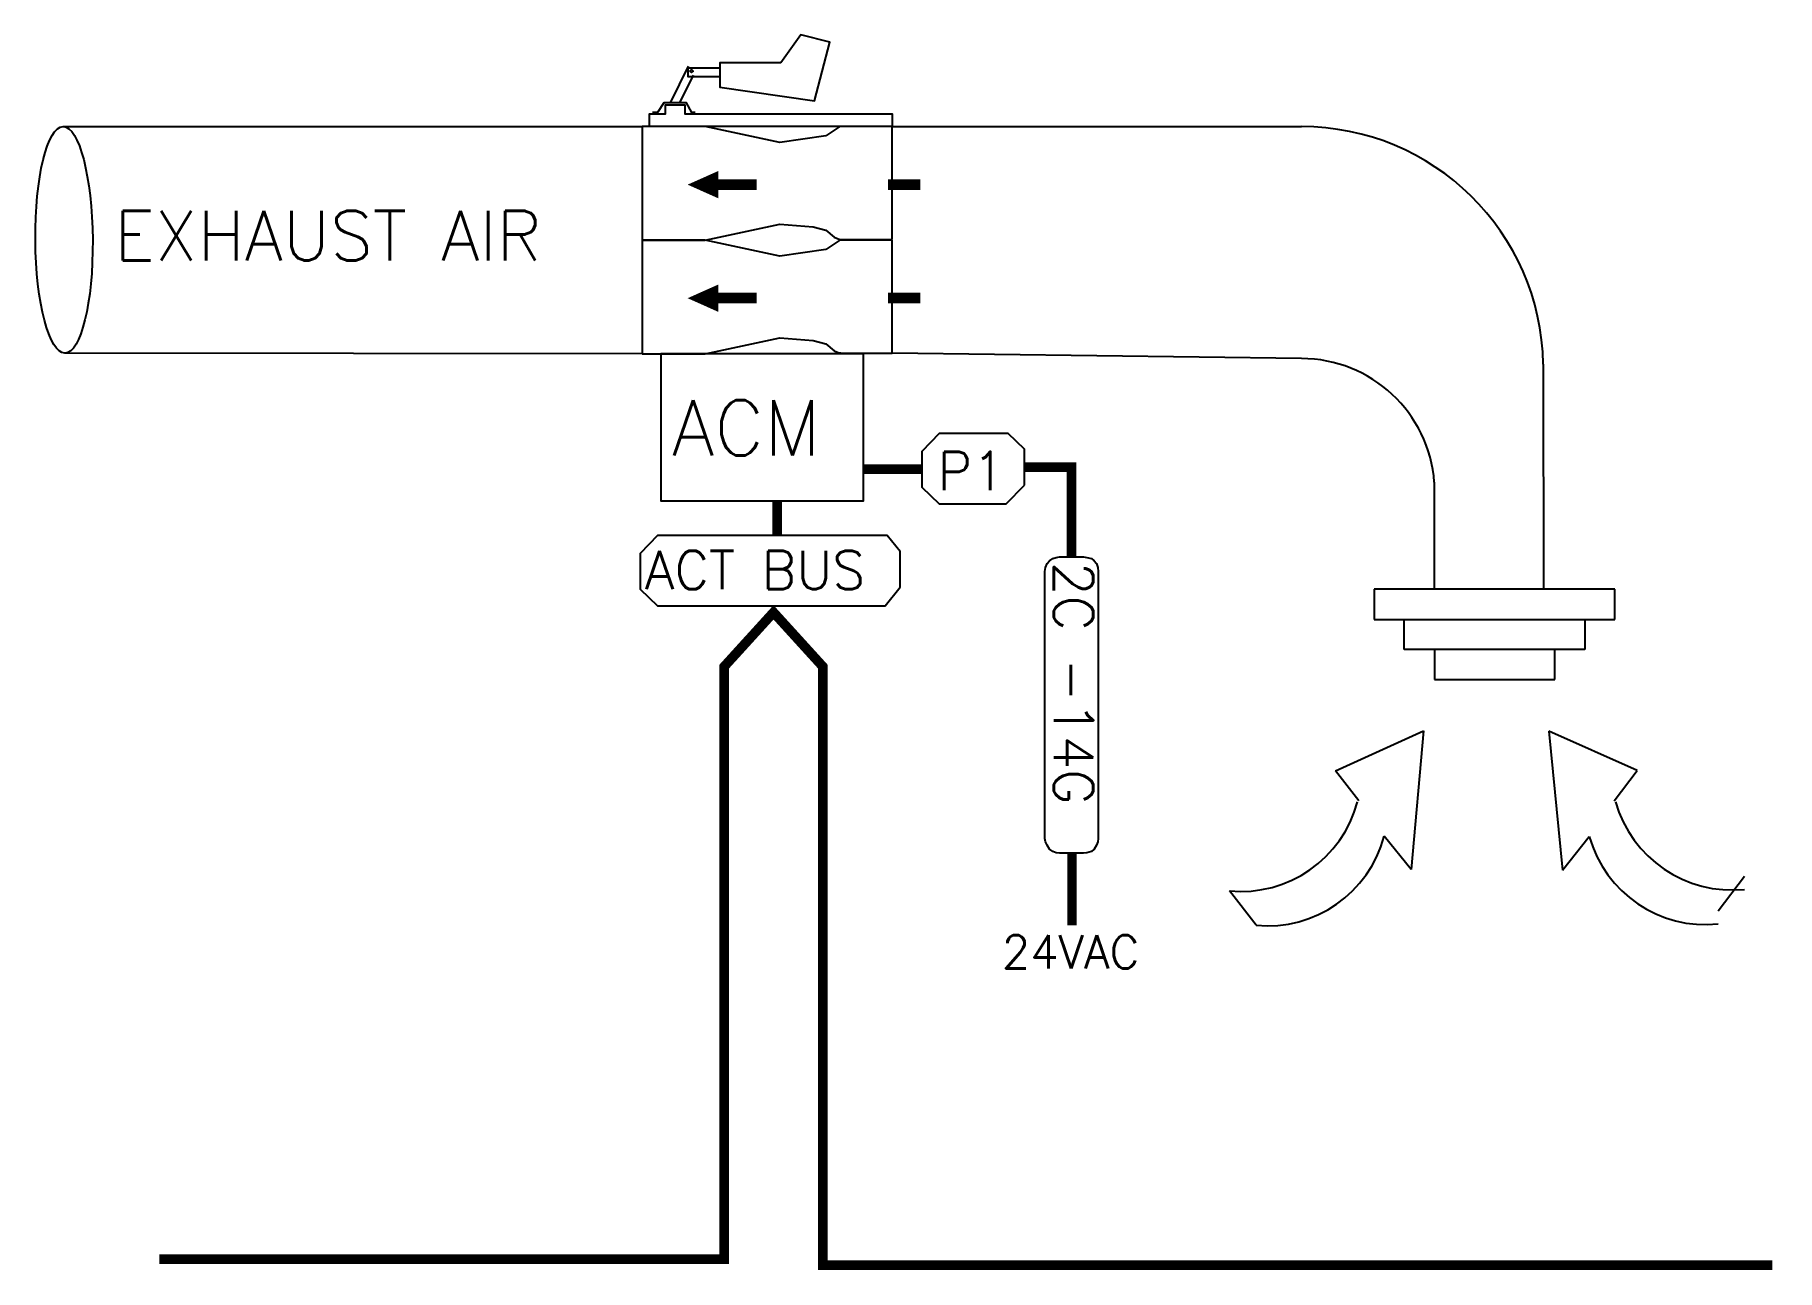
# Model space of a CAD drawing. Extents: x 745 to 1079, y 494 to 731.
import ezdxf

# ---------------------------------------------------------------- set-up
doc = ezdxf.new("R2010")
doc.units = 0
doc.header["$LTSCALE"] = 96
doc.header["$MEASUREMENT"] = 0
doc.layers.get('0').update_dxf_attribs({"linetype": 'CONTINUOUS'})
for name, color, linetype in [('GEX', 7, 'CONTINUOUS'), ('HOOD', 7, 'CONTINUOUS'), ('SUP', 7, 'CONTINUOUS')]:
    doc.layers.add(name, color=color, linetype=linetype)
doc.styles.get("Standard").update_dxf_attribs({"font": 'ROMANS'})

msp = doc.modelspace()

# ---------------------------------------------------------------- linework, layer by layer
msp.add_ellipse((750.31, 691.23), major_axis=(-0.17, 21.71), ratio=0.253271)
at = {"layer": 'GEX', "color": 7, "linetype": 'Continuous', "lineweight": 25}
for points in [[(887.66, 725.14), (876.02, 725.14), (876.02, 720.51), (894.13, 717.89), (897.06, 729.14), (891.51, 730.53)], [(870.24, 723.6), (870.4, 723.75), (870.55, 723.9), (870.71, 723.75), (870.86, 723.6), (870.71, 723.44), (870.55, 723.29), (870.4, 723.44)], [(909.02, 712.94), (862.48, 712.94), (862.48, 715.4), (865.56, 715.4), (865.56, 717.1), (869.26, 717.1), (869.26, 715.4), (909.02, 715.4)], [(903.55, 669.42), (864.71, 669.42), (864.71, 641.2), (903.55, 641.2)]]:
    msp.add_lwpolyline(points, close=True, dxfattribs=at)
for points in [[(869.94, 724.52), (866.49, 717.48)], [(868.34, 717.48), (870.93, 722.81)], [(876.1, 724.14), (869.86, 724.14), (869.86, 722.52), (875.95, 722.52)], [(871.27, 715.63), (870.65, 715.63), (869.58, 717.48), (865.26, 717.48), (864.03, 715.63), (863.1, 715.63)]]:
    msp.add_lwpolyline(points, dxfattribs=at)
at = {"layer": 'GEX', "color": 7, "linetype": 'Continuous'}
msp.add_lwpolyline([(934.35, 644.25), (934.35, 651.1), (931.23, 654.11), (918, 654.11), (914.7, 650.7), (914.7, 643.85), (918, 640.66), (930.87, 640.66)], close=True, dxfattribs=at)
at = {"layer": 'GEX', "color": 7, "linetype": 'Continuous', "const_width": 1.85}
for points in [[(914.7, 647.27), (903.55, 647.27)], [(934.35, 647.68), (943.39, 647.68), (943.39, 630.5)], [(1077.69, 494.71), (895.75, 494.71), (895.75, 609.43), (886.28, 619.85), (876.8, 609.43), (876.8, 604.62)], [(876.8, 605.6), (876.8, 495.92), (768.55, 495.92)]]:
    msp.add_lwpolyline(points, dxfattribs=at)
at = {"layer": 'GEX', "color": 7, "linetype": 'Continuous', "lineweight": 20, "const_width": 1.85}
msp.add_lwpolyline([(886.99, 634.56), (886.99, 641.34)], dxfattribs=at)
at = {"layer": 'HOOD', "color": 0}
for p, q in [((750.14, 712.95), (861.11, 712.95)), ((873.18, 712.95), (861.11, 712.95)), ((861.11, 712.95), (861.11, 691.19)), ((887.5, 709.9), (873.18, 712.95)), ((899, 712.94), (896.31, 711.15)), ((909.02, 712.94), (899, 712.94)), ((909.02, 712.94), (987.45, 712.94)), ((909.02, 691.28), (909.02, 712.94)), ((896.31, 711.15), (887.5, 709.9)), ((873.18, 691.19), (861.11, 691.19)), ((861.11, 691.19), (861.11, 669.42)), ((861.11, 691.19), (873.18, 691.19)), ((873.18, 691.19), (887.5, 694.23)), ((887.5, 688.14), (873.18, 691.19)), ((887.5, 694.23), (893.86, 693.75)), ((893.86, 693.75), (896.31, 693.07)), ((896.31, 693.07), (897.88, 691.74)), ((899, 691.18), (896.31, 689.39)), ((897.88, 691.74), (899, 691.28)), ((899, 691.28), (909.02, 691.28)), ((909.02, 691.18), (899, 691.18)), ((909.02, 669.51), (909.02, 691.18)), ((896.31, 689.39), (887.5, 688.14)), ((873.18, 669.42), (887.5, 672.47)), ((887.5, 672.47), (893.86, 671.98)), ((893.86, 671.98), (896.31, 671.31)), ((896.31, 671.31), (897.88, 669.98)), ((861.11, 669.42), (750.48, 669.52)), ((861.11, 669.42), (873.18, 669.42)), ((897.88, 669.98), (899, 669.51)), ((899.16, 669.51), (899, 669.51)), ((899, 669.51), (909.02, 669.51)), ((987.45, 668.5), (909.02, 669.51)), ((1033.79, 667.4), (1033.85, 624.27)), ((1012.92, 624.27), (1012.92, 644.78)), ((1012.92, 624.27), (1001.37, 624.27)), ((1001.37, 624.27), (1001.37, 618.5)), ((1036, 624.27), (1012.92, 624.27)), ((1047.54, 624.27), (1036, 624.27)), ((1047.54, 618.5), (1047.54, 624.27)), ((1001.37, 618.5), (1047.54, 618.5)), ((1007.15, 612.73), (1007.15, 618.5)), ((1041.77, 618.5), (1041.77, 612.73)), ((1041.77, 612.73), (1007.15, 612.73)), ((1012.92, 612.73), (1012.92, 606.96)), ((1036, 606.96), (1036, 612.73)), ((1012.92, 606.96), (1036, 606.96)), ((993.99, 589.45), (1010.85, 597.15)), ((1010.85, 597.15), (1008.49, 570.54)), ((1034.84, 597.05), (1037.49, 570.46)), ((1051.79, 589.53), (1034.84, 597.05)), ((998.44, 583.72), (993.99, 589.45)), ((1047.41, 583.76), (1051.79, 589.53)), ((1008.49, 570.54), (1003.31, 576.94)), ((1037.49, 570.46), (1042.61, 576.92)), ((1067.32, 562.64), (1072.36, 569.27)), ((978.78, 559.87), (973.67, 566.46))]:
    msp.add_line(p, q, dxfattribs=at)
for points in [[(869.82, 701.82, 0, 5.23, 0), (875.68, 701.82, 5.23, 5.23, 0)], [(869.82, 680.06, 0, 5.23, 0), (875.68, 680.06, 5.23, 5.23, 0)]]:
    msp.add_lwpolyline(points, format="xyseb", dxfattribs=at)
at = {"layer": 'HOOD', "color": 0, "const_width": 2.04}
for points in [[(874.12, 701.84), (883.04, 701.84)], [(908.24, 701.84), (914.39, 701.84)], [(874.12, 680.08), (883.04, 680.08)], [(908.24, 680.08), (914.39, 680.08)]]:
    msp.add_lwpolyline(points, dxfattribs=at)
at = {"layer": 'HOOD', "color": 0}
for centre, radius, start, end in [((987.45, 666.59), 46.35, 1.0112, 90), ((987.4, 642.91), 25.58, 4.1744, 89.8926), ((975.82, 589.53), 23.17, 264.6728, 344.9895), ((1069.96, 589.81), 23.17, 195.6359, 275.9526), ((980.93, 582.94), 23.17, 264.6728, 344.9895), ((1064.92, 583.17), 23.17, 195.6359, 275.9526)]:
    msp.add_arc(centre, radius, start, end, dxfattribs=at)
at = {"layer": 'SUP', "color": 7, "linetype": 'Continuous'}
msp.add_lwpolyline([(910.57, 624.69), (910.57, 631.54), (908.05, 634.55), (864.02, 634.55), (860.72, 631.14), (860.72, 624.29), (864.02, 621.1), (907.7, 621.1)], close=True, dxfattribs=at)
at = {"layer": 'SUP', "color": 7, "lineweight": 25, "transparency": 33554687}
msp.add_lwpolyline([(941.1, 573.68), (940.44, 573.79), (939.79, 574.01), (939.14, 574.45), (938.7, 575.21), (938.37, 575.86), (938.26, 576.52), (938.26, 627.66), (938.37, 628.43), (938.7, 629.19), (939.14, 629.74), (939.79, 630.17), (940.44, 630.39), (941.1, 630.5), (945.68, 630.5), (946.33, 630.39), (947.2, 630.17), (947.75, 629.74), (948.18, 629.19), (948.4, 628.43), (948.51, 627.66), (948.51, 576.52), (948.4, 575.86), (948.18, 575.21), (947.75, 574.45), (947.2, 574.01), (946.33, 573.79), (945.68, 573.68)], close=True, dxfattribs=at)
at = {"layer": 'SUP', "color": 7, "linetype": 'Continuous', "const_width": 1.85}
msp.add_lwpolyline([(943.48, 573.68), (943.48, 559.89)], dxfattribs=at)

# ---------------------------------------------------------------- texts
at = {"layer": 'GEX', "color": 7, "linetype": 'Continuous'}
for s, height, p in [('ACM', 10.578, (866.8, 649.93)), ('P1', 7.354, (917.74, 643.29))]:
    msp.add_text(s, height=height, dxfattribs=at).set_placement(p)
at = {"layer": 'HOOD', "color": 0}
msp.add_text('EXHAUST AIR', height=9.5557, dxfattribs=at).set_placement((759.93, 687.26))
at = {"layer": 'SUP', "color": 7, "linetype": 'Continuous'}
msp.add_text('ACT BUS', height=7.354, dxfattribs=at).set_placement((861.62, 624.29))
at = {"layer": 'SUP', "color": 7, "ltscale": 2}
msp.add_text('2C -14G', height=7.54, rotation=270, dxfattribs=at).set_placement((940.01, 629.53))
at = {"layer": 'SUP', "color": 7, "transparency": 33554687}
msp.add_text('24VAC', height=6.343, dxfattribs=at).set_placement((930.02, 551.61))

doc.saveas('drawing.dxf')
